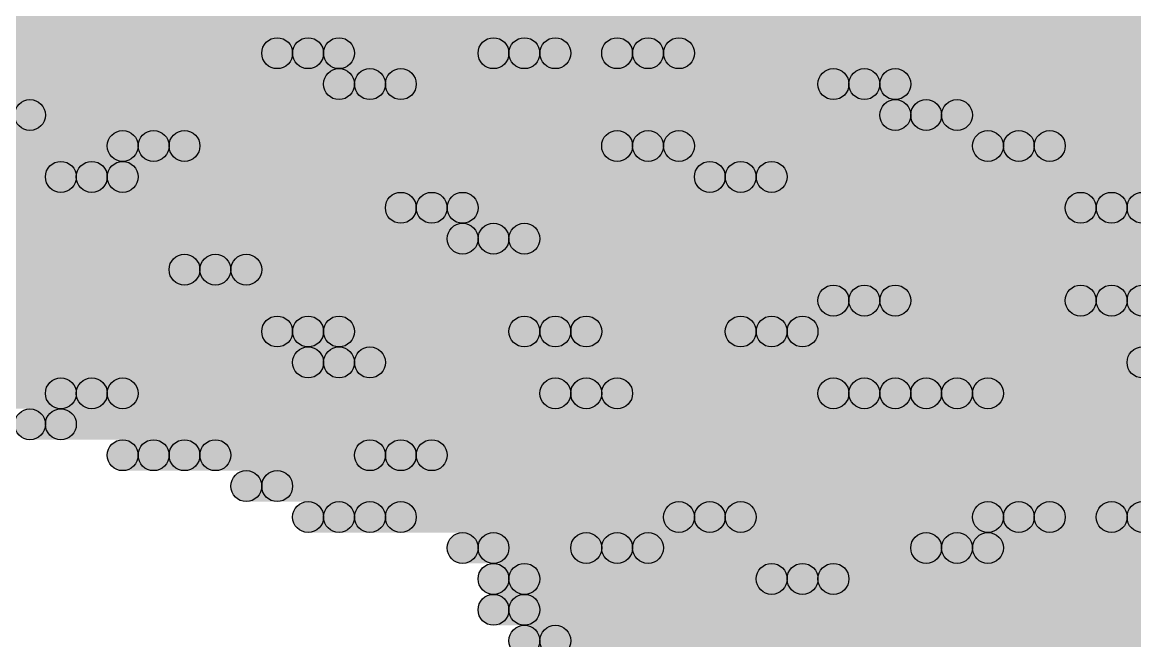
# Model space of a CAD drawing. Header units: millimetres. Extents: x 0 to 137, y 0 to 37.
# Drawn here: x 128.467 to 129.381, y 6.299 to 6.807 of the extents above; entities that cross this region are included whole.
import ezdxf

# ---------------------------------------------------------------- set-up
doc = ezdxf.new("R2010")
doc.units = ezdxf.units.MM
doc.layers.add('TopLayer', color=1, linetype='Continuous')
doc.layers.add('TopSolder', color=216, linetype='Continuous')

msp = doc.modelspace()

# ---------------------------------------------------------------- hatches: boundary and pattern name
at = {"layer": 'TopLayer'}
for points in [[(128.1176, 6.7945), (128.1176, 6.8199), (129.667, 6.8199), (129.667, 6.7945)], [(128.2446, 6.7691), (128.2446, 6.7945), (128.7018, 6.7945), (128.7018, 6.7691)], [(128.7272, 6.7691), (128.7272, 6.7945), (128.8796, 6.7945), (128.8796, 6.7691)], [(128.905, 6.7691), (128.905, 6.7945), (128.9812, 6.7945), (128.9812, 6.7691)], [(129.0066, 6.7691), (129.0066, 6.7945), (129.4638, 6.7945), (129.4638, 6.7691)], [(128.143, 6.7437), (128.143, 6.7691), (128.7526, 6.7691), (128.7526, 6.7437)], [(128.778, 6.7437), (128.778, 6.7691), (129.159, 6.7691), (129.159, 6.7437)], [(129.1844, 6.7437), (129.1844, 6.7691), (129.5908, 6.7691), (129.5908, 6.7437)], [(128.4732, 6.7183), (128.4732, 6.7437), (129.2098, 6.7437), (129.2098, 6.7183)], [(129.2352, 6.7183), (129.2352, 6.7437), (129.5908, 6.7437), (129.5908, 6.7183)], [(128.1684, 6.6929), (128.1684, 6.7183), (128.5748, 6.7183), (128.5748, 6.6929)], [(128.6002, 6.6929), (128.6002, 6.7183), (128.9812, 6.7183), (128.9812, 6.6929)], [(129.0066, 6.6929), (129.0066, 6.7183), (129.286, 6.7183), (129.286, 6.6929)], [(129.3114, 6.6929), (129.3114, 6.7183), (129.6416, 6.7183), (129.6416, 6.6929)], [(128.1938, 6.6675), (128.1938, 6.6929), (128.524, 6.6929), (128.524, 6.6675)], [(128.5494, 6.6675), (128.5494, 6.6929), (129.0574, 6.6929), (129.0574, 6.6675)], [(129.0828, 6.6675), (129.0828, 6.6929), (129.4892, 6.6929), (129.4892, 6.6675)], [(128.2192, 6.6421), (128.2192, 6.6675), (128.8034, 6.6675), (128.8034, 6.6421)], [(128.8288, 6.6421), (128.8288, 6.6675), (129.3622, 6.6675), (129.3622, 6.6421)], [(128.3208, 6.6167), (128.3208, 6.6421), (128.8542, 6.6421), (128.8542, 6.6167)], [(128.8796, 6.6167), (128.8796, 6.6421), (129.7178, 6.6421), (129.7178, 6.6167)], [(128.2446, 6.5913), (128.2446, 6.6167), (128.6256, 6.6167), (128.6256, 6.5913)], [(128.651, 6.5913), (128.651, 6.6167), (129.7432, 6.6167), (129.7432, 6.5913)], [(128.397, 6.5659), (128.397, 6.5913), (129.159, 6.5913), (129.159, 6.5659)], [(129.1844, 6.5659), (129.1844, 6.5913), (129.3622, 6.5913), (129.3622, 6.5659)], [(128.3462, 6.5405), (128.3462, 6.5659), (128.7018, 6.5659), (128.7018, 6.5405)], [(128.7272, 6.5405), (128.7272, 6.5659), (128.905, 6.5659), (128.905, 6.5405)], [(128.9304, 6.5405), (128.9304, 6.5659), (129.0828, 6.5659), (129.0828, 6.5405)], [(129.1082, 6.5405), (129.1082, 6.5659), (129.54, 6.5659), (129.54, 6.5405)], [(128.397, 6.5151), (128.397, 6.5405), (128.7272, 6.5405), (128.7272, 6.5151)], [(128.7526, 6.5151), (128.7526, 6.5405), (129.413, 6.5405), (129.413, 6.5151)], [(128.4224, 6.4897), (128.4224, 6.5151), (128.524, 6.5151), (128.524, 6.4897)], [(128.5494, 6.4897), (128.5494, 6.5151), (128.9304, 6.5151), (128.9304, 6.4897)], [(128.9558, 6.4897), (128.9558, 6.5151), (129.159, 6.5151), (129.159, 6.4897)], [(129.1844, 6.4897), (129.1844, 6.5151), (129.2352, 6.5151), (129.2352, 6.4897)], [(129.2606, 6.4897), (129.2606, 6.5151), (129.8194, 6.5151), (129.8194, 6.4897)], [(128.4986, 6.4643), (128.4986, 6.4897), (129.8194, 6.4897), (129.8194, 6.4643)], [(128.5748, 6.4389), (128.5748, 6.4643), (128.6002, 6.4643), (128.6002, 6.4389)], [(128.6256, 6.4389), (128.6256, 6.4643), (128.778, 6.4643), (128.778, 6.4389)], [(128.8034, 6.4389), (128.8034, 6.4643), (129.6924, 6.4643), (129.6924, 6.4389)], [(128.6764, 6.4135), (128.6764, 6.4389), (129.5146, 6.4389), (129.5146, 6.4135)], [(128.7272, 6.3881), (128.7272, 6.4135), (128.7526, 6.4135), (128.7526, 6.3881)], [(128.778, 6.3881), (128.778, 6.4135), (129.032, 6.4135), (129.032, 6.3881)], [(129.0574, 6.3881), (129.0574, 6.4135), (129.286, 6.4135), (129.286, 6.3881)], [(129.3114, 6.3881), (129.3114, 6.4135), (129.3876, 6.4135), (129.3876, 6.3881)], [(128.8542, 6.3627), (128.8542, 6.3881), (128.9558, 6.3881), (128.9558, 6.3627)], [(128.9812, 6.3627), (128.9812, 6.3881), (129.2352, 6.3881), (129.2352, 6.3627)], [(129.2606, 6.3627), (129.2606, 6.3881), (129.5654, 6.3881), (129.5654, 6.3627)], [(128.8796, 6.3373), (128.8796, 6.3627), (129.1082, 6.3627), (129.1082, 6.3373)], [(129.1336, 6.3373), (129.1336, 6.3627), (131.4958, 6.3627), (131.4958, 6.3373)], [(128.8796, 6.3119), (128.8796, 6.3373), (129.7178, 6.3373), (129.7178, 6.3119)], [(128.905, 6.2865), (128.905, 6.3119), (129.4384, 6.3119), (129.4384, 6.2865)]]:
    msp.add_hatch(color=1, dxfattribs=at).paths.add_polyline_path(points)
h = msp.add_hatch(color=1, dxfattribs=at)
edge = h.paths.add_edge_path()
edge.add_arc((128.7018, 6.7818), 0.0127, 0, 360)
h = msp.add_hatch(color=1, dxfattribs=at)
edge = h.paths.add_edge_path()
edge.add_arc((128.7272, 6.7818), 0.0127, 0, 360)
h = msp.add_hatch(color=1, dxfattribs=at)
edge = h.paths.add_edge_path()
edge.add_arc((128.8796, 6.7818), 0.0127, 0, 360)
h = msp.add_hatch(color=1, dxfattribs=at)
edge = h.paths.add_edge_path()
edge.add_arc((128.905, 6.7818), 0.0127, 0, 360)
h = msp.add_hatch(color=1, dxfattribs=at)
edge = h.paths.add_edge_path()
edge.add_arc((128.9812, 6.7818), 0.0127, 0, 360)
h = msp.add_hatch(color=1, dxfattribs=at)
edge = h.paths.add_edge_path()
edge.add_arc((129.0066, 6.7818), 0.0127, 0, 360)
h = msp.add_hatch(color=1, dxfattribs=at)
edge = h.paths.add_edge_path()
edge.add_arc((128.7526, 6.7564), 0.0127, 0, 360)
h = msp.add_hatch(color=1, dxfattribs=at)
edge = h.paths.add_edge_path()
edge.add_arc((128.778, 6.7564), 0.0127, 0, 360)
h = msp.add_hatch(color=1, dxfattribs=at)
edge = h.paths.add_edge_path()
edge.add_arc((129.159, 6.7564), 0.0127, 0, 360)
h = msp.add_hatch(color=1, dxfattribs=at)
edge = h.paths.add_edge_path()
edge.add_arc((129.1844, 6.7564), 0.0127, 0, 360)
h = msp.add_hatch(color=1, dxfattribs=at)
edge = h.paths.add_edge_path()
edge.add_arc((128.4732, 6.731), 0.0127, 0, 360)
h = msp.add_hatch(color=1, dxfattribs=at)
edge = h.paths.add_edge_path()
edge.add_arc((129.2098, 6.731), 0.0127, 0, 360)
h = msp.add_hatch(color=1, dxfattribs=at)
edge = h.paths.add_edge_path()
edge.add_arc((129.2352, 6.731), 0.0127, 0, 360)
h = msp.add_hatch(color=1, dxfattribs=at)
edge = h.paths.add_edge_path()
edge.add_arc((128.5748, 6.7056), 0.0127, 0, 360)
h = msp.add_hatch(color=1, dxfattribs=at)
edge = h.paths.add_edge_path()
edge.add_arc((128.6002, 6.7056), 0.0127, 0, 360)
h = msp.add_hatch(color=1, dxfattribs=at)
edge = h.paths.add_edge_path()
edge.add_arc((128.9812, 6.7056), 0.0127, 0, 360)
h = msp.add_hatch(color=1, dxfattribs=at)
edge = h.paths.add_edge_path()
edge.add_arc((129.0066, 6.7056), 0.0127, 0, 360)
h = msp.add_hatch(color=1, dxfattribs=at)
edge = h.paths.add_edge_path()
edge.add_arc((129.286, 6.7056), 0.0127, 0, 360)
h = msp.add_hatch(color=1, dxfattribs=at)
edge = h.paths.add_edge_path()
edge.add_arc((129.3114, 6.7056), 0.0127, 0, 360)
h = msp.add_hatch(color=1, dxfattribs=at)
edge = h.paths.add_edge_path()
edge.add_arc((128.524, 6.6802), 0.0127, 0, 360)
h = msp.add_hatch(color=1, dxfattribs=at)
edge = h.paths.add_edge_path()
edge.add_arc((128.5494, 6.6802), 0.0127, 0, 360)
h = msp.add_hatch(color=1, dxfattribs=at)
edge = h.paths.add_edge_path()
edge.add_arc((129.0574, 6.6802), 0.0127, 0, 360)
h = msp.add_hatch(color=1, dxfattribs=at)
edge = h.paths.add_edge_path()
edge.add_arc((129.0828, 6.6802), 0.0127, 0, 360)
h = msp.add_hatch(color=1, dxfattribs=at)
edge = h.paths.add_edge_path()
edge.add_arc((128.8034, 6.6548), 0.0127, 0, 360)
h = msp.add_hatch(color=1, dxfattribs=at)
edge = h.paths.add_edge_path()
edge.add_arc((128.8288, 6.6548), 0.0127, 0, 360)
h = msp.add_hatch(color=1, dxfattribs=at)
edge = h.paths.add_edge_path()
edge.add_arc((129.3622, 6.6548), 0.0127, 0, 360)
h = msp.add_hatch(color=1, dxfattribs=at)
edge = h.paths.add_edge_path()
edge.add_arc((129.3876, 6.6548), 0.0127, 0, 360)
h = msp.add_hatch(color=1, dxfattribs=at)
edge = h.paths.add_edge_path()
edge.add_arc((128.8542, 6.6294), 0.0127, 0, 360)
h = msp.add_hatch(color=1, dxfattribs=at)
edge = h.paths.add_edge_path()
edge.add_arc((128.8796, 6.6294), 0.0127, 0, 360)
h = msp.add_hatch(color=1, dxfattribs=at)
edge = h.paths.add_edge_path()
edge.add_arc((128.6256, 6.604), 0.0127, 0, 360)
h = msp.add_hatch(color=1, dxfattribs=at)
edge = h.paths.add_edge_path()
edge.add_arc((128.651, 6.604), 0.0127, 0, 360)
h = msp.add_hatch(color=1, dxfattribs=at)
edge = h.paths.add_edge_path()
edge.add_arc((129.159, 6.5786), 0.0127, 0, 360)
h = msp.add_hatch(color=1, dxfattribs=at)
edge = h.paths.add_edge_path()
edge.add_arc((129.1844, 6.5786), 0.0127, 0, 360)
h = msp.add_hatch(color=1, dxfattribs=at)
edge = h.paths.add_edge_path()
edge.add_arc((129.3622, 6.5786), 0.0127, 0, 360)
h = msp.add_hatch(color=1, dxfattribs=at)
edge = h.paths.add_edge_path()
edge.add_arc((129.3876, 6.5786), 0.0127, 0, 360)
h = msp.add_hatch(color=1, dxfattribs=at)
edge = h.paths.add_edge_path()
edge.add_arc((128.7018, 6.5532), 0.0127, 0, 360)
h = msp.add_hatch(color=1, dxfattribs=at)
edge = h.paths.add_edge_path()
edge.add_arc((128.7272, 6.5532), 0.0127, 0, 360)
h = msp.add_hatch(color=1, dxfattribs=at)
edge = h.paths.add_edge_path()
edge.add_arc((128.905, 6.5532), 0.0127, 0, 360)
h = msp.add_hatch(color=1, dxfattribs=at)
edge = h.paths.add_edge_path()
edge.add_arc((128.9304, 6.5532), 0.0127, 0, 360)
h = msp.add_hatch(color=1, dxfattribs=at)
edge = h.paths.add_edge_path()
edge.add_arc((129.0828, 6.5532), 0.0127, 0, 360)
h = msp.add_hatch(color=1, dxfattribs=at)
edge = h.paths.add_edge_path()
edge.add_arc((129.1082, 6.5532), 0.0127, 0, 360)
h = msp.add_hatch(color=1, dxfattribs=at)
edge = h.paths.add_edge_path()
edge.add_arc((128.7272, 6.5278), 0.0127, 0, 360)
h = msp.add_hatch(color=1, dxfattribs=at)
edge = h.paths.add_edge_path()
edge.add_arc((128.7526, 6.5278), 0.0127, 0, 360)
h = msp.add_hatch(color=1, dxfattribs=at)
edge = h.paths.add_edge_path()
edge.add_arc((128.524, 6.5024), 0.0127, 0, 360)
h = msp.add_hatch(color=1, dxfattribs=at)
edge = h.paths.add_edge_path()
edge.add_arc((128.5494, 6.5024), 0.0127, 0, 360)
h = msp.add_hatch(color=1, dxfattribs=at)
edge = h.paths.add_edge_path()
edge.add_arc((128.9304, 6.5024), 0.0127, 0, 360)
h = msp.add_hatch(color=1, dxfattribs=at)
edge = h.paths.add_edge_path()
edge.add_arc((128.9558, 6.5024), 0.0127, 0, 360)
h = msp.add_hatch(color=1, dxfattribs=at)
edge = h.paths.add_edge_path()
edge.add_arc((129.159, 6.5024), 0.0127, 0, 360)
h = msp.add_hatch(color=1, dxfattribs=at)
edge = h.paths.add_edge_path()
edge.add_arc((129.1844, 6.5024), 0.0127, 0, 360)
h = msp.add_hatch(color=1, dxfattribs=at)
edge = h.paths.add_edge_path()
edge.add_arc((129.2352, 6.5024), 0.0127, 0, 360)
h = msp.add_hatch(color=1, dxfattribs=at)
edge = h.paths.add_edge_path()
edge.add_arc((129.2606, 6.5024), 0.0127, 0, 360)
h = msp.add_hatch(color=1, dxfattribs=at)
edge = h.paths.add_edge_path()
edge.add_arc((128.4986, 6.477), 0.0127, 0, 360)
h = msp.add_hatch(color=1, dxfattribs=at)
edge = h.paths.add_edge_path()
edge.add_arc((128.5748, 6.4516), 0.0127, 0, 360)
h = msp.add_hatch(color=1, dxfattribs=at)
edge = h.paths.add_edge_path()
edge.add_arc((128.6002, 6.4516), 0.0127, 0, 360)
h = msp.add_hatch(color=1, dxfattribs=at)
edge = h.paths.add_edge_path()
edge.add_arc((128.6256, 6.4516), 0.0127, 0, 360)
h = msp.add_hatch(color=1, dxfattribs=at)
edge = h.paths.add_edge_path()
edge.add_arc((128.778, 6.4516), 0.0127, 0, 360)
h = msp.add_hatch(color=1, dxfattribs=at)
edge = h.paths.add_edge_path()
edge.add_arc((128.8034, 6.4516), 0.0127, 0, 360)
h = msp.add_hatch(color=1, dxfattribs=at)
edge = h.paths.add_edge_path()
edge.add_arc((128.6764, 6.4262), 0.0127, 0, 360)
h = msp.add_hatch(color=1, dxfattribs=at)
edge = h.paths.add_edge_path()
edge.add_arc((128.7272, 6.4008), 0.0127, 0, 360)
h = msp.add_hatch(color=1, dxfattribs=at)
edge = h.paths.add_edge_path()
edge.add_arc((128.7526, 6.4008), 0.0127, 0, 360)
h = msp.add_hatch(color=1, dxfattribs=at)
edge = h.paths.add_edge_path()
edge.add_arc((128.778, 6.4008), 0.0127, 0, 360)
h = msp.add_hatch(color=1, dxfattribs=at)
edge = h.paths.add_edge_path()
edge.add_arc((129.032, 6.4008), 0.0127, 0, 360)
h = msp.add_hatch(color=1, dxfattribs=at)
edge = h.paths.add_edge_path()
edge.add_arc((129.0574, 6.4008), 0.0127, 0, 360)
h = msp.add_hatch(color=1, dxfattribs=at)
edge = h.paths.add_edge_path()
edge.add_arc((129.286, 6.4008), 0.0127, 0, 360)
h = msp.add_hatch(color=1, dxfattribs=at)
edge = h.paths.add_edge_path()
edge.add_arc((129.3114, 6.4008), 0.0127, 0, 360)
h = msp.add_hatch(color=1, dxfattribs=at)
edge = h.paths.add_edge_path()
edge.add_arc((129.3876, 6.4008), 0.0127, 0, 360)
h = msp.add_hatch(color=1, dxfattribs=at)
edge = h.paths.add_edge_path()
edge.add_arc((128.8542, 6.3754), 0.0127, 0, 360)
h = msp.add_hatch(color=1, dxfattribs=at)
edge = h.paths.add_edge_path()
edge.add_arc((128.9558, 6.3754), 0.0127, 0, 360)
h = msp.add_hatch(color=1, dxfattribs=at)
edge = h.paths.add_edge_path()
edge.add_arc((128.9812, 6.3754), 0.0127, 0, 360)
h = msp.add_hatch(color=1, dxfattribs=at)
edge = h.paths.add_edge_path()
edge.add_arc((129.2352, 6.3754), 0.0127, 0, 360)
h = msp.add_hatch(color=1, dxfattribs=at)
edge = h.paths.add_edge_path()
edge.add_arc((129.2606, 6.3754), 0.0127, 0, 360)
h = msp.add_hatch(color=1, dxfattribs=at)
edge = h.paths.add_edge_path()
edge.add_arc((128.8796, 6.35), 0.0127, 0, 360)
h = msp.add_hatch(color=1, dxfattribs=at)
edge = h.paths.add_edge_path()
edge.add_arc((129.1082, 6.35), 0.0127, 0, 360)
h = msp.add_hatch(color=1, dxfattribs=at)
edge = h.paths.add_edge_path()
edge.add_arc((129.1336, 6.35), 0.0127, 0, 360)
h = msp.add_hatch(color=1, dxfattribs=at)
edge = h.paths.add_edge_path()
edge.add_arc((128.8796, 6.3246), 0.0127, 0, 360)
h = msp.add_hatch(color=1, dxfattribs=at)
edge = h.paths.add_edge_path()
edge.add_arc((128.905, 6.2992), 0.0127, 0, 360)
at = {"layer": 'TopSolder'}
for points in [[(128.0922, 6.7945), (128.0922, 6.8199), (129.6416, 6.8199), (129.6416, 6.7945)], [(128.2192, 6.7691), (128.2192, 6.7945), (128.6764, 6.7945), (128.6764, 6.7691)], [(128.7018, 6.7691), (128.7018, 6.7945), (128.8542, 6.7945), (128.8542, 6.7691)], [(128.8796, 6.7691), (128.8796, 6.7945), (128.9558, 6.7945), (128.9558, 6.7691)], [(128.9812, 6.7691), (128.9812, 6.7945), (129.4384, 6.7945), (129.4384, 6.7691)], [(128.1176, 6.7437), (128.1176, 6.7691), (128.7272, 6.7691), (128.7272, 6.7437)], [(128.7526, 6.7437), (128.7526, 6.7691), (129.1336, 6.7691), (129.1336, 6.7437)], [(129.159, 6.7437), (129.159, 6.7691), (129.5654, 6.7691), (129.5654, 6.7437)], [(128.4478, 6.7183), (128.4478, 6.7437), (129.1844, 6.7437), (129.1844, 6.7183)], [(129.2098, 6.7183), (129.2098, 6.7437), (129.5654, 6.7437), (129.5654, 6.7183)], [(128.143, 6.6929), (128.143, 6.7183), (128.5494, 6.7183), (128.5494, 6.6929)], [(128.5748, 6.6929), (128.5748, 6.7183), (128.9558, 6.7183), (128.9558, 6.6929)], [(128.9812, 6.6929), (128.9812, 6.7183), (129.2606, 6.7183), (129.2606, 6.6929)], [(129.286, 6.6929), (129.286, 6.7183), (129.6162, 6.7183), (129.6162, 6.6929)], [(128.1684, 6.6675), (128.1684, 6.6929), (128.4986, 6.6929), (128.4986, 6.6675)], [(128.524, 6.6675), (128.524, 6.6929), (129.032, 6.6929), (129.032, 6.6675)], [(129.0574, 6.6675), (129.0574, 6.6929), (129.4638, 6.6929), (129.4638, 6.6675)], [(128.1938, 6.6421), (128.1938, 6.6675), (128.778, 6.6675), (128.778, 6.6421)], [(128.8034, 6.6421), (128.8034, 6.6675), (129.3368, 6.6675), (129.3368, 6.6421)], [(129.3622, 6.6421), (129.3622, 6.6675), (129.667, 6.6675), (129.667, 6.6421)], [(128.2954, 6.6167), (128.2954, 6.6421), (128.8288, 6.6421), (128.8288, 6.6167)], [(128.8542, 6.6167), (128.8542, 6.6421), (129.6924, 6.6421), (129.6924, 6.6167)], [(128.2192, 6.5913), (128.2192, 6.6167), (128.6002, 6.6167), (128.6002, 6.5913)], [(128.6256, 6.5913), (128.6256, 6.6167), (129.7178, 6.6167), (129.7178, 6.5913)], [(128.3716, 6.5659), (128.3716, 6.5913), (129.1336, 6.5913), (129.1336, 6.5659)], [(129.159, 6.5659), (129.159, 6.5913), (129.3368, 6.5913), (129.3368, 6.5659)], [(129.3622, 6.5659), (129.3622, 6.5913), (129.7432, 6.5913), (129.7432, 6.5659)], [(128.3208, 6.5405), (128.3208, 6.5659), (128.6764, 6.5659), (128.6764, 6.5405)], [(128.7018, 6.5405), (128.7018, 6.5659), (128.8796, 6.5659), (128.8796, 6.5405)], [(128.905, 6.5405), (128.905, 6.5659), (129.0574, 6.5659), (129.0574, 6.5405)], [(129.0828, 6.5405), (129.0828, 6.5659), (129.5146, 6.5659), (129.5146, 6.5405)], [(128.3716, 6.5151), (128.3716, 6.5405), (128.7018, 6.5405), (128.7018, 6.5151)], [(128.7272, 6.5151), (128.7272, 6.5405), (129.3876, 6.5405), (129.3876, 6.5151)], [(128.397, 6.4897), (128.397, 6.5151), (128.4986, 6.5151), (128.4986, 6.4897)], [(128.524, 6.4897), (128.524, 6.5151), (128.905, 6.5151), (128.905, 6.4897)], [(128.9304, 6.4897), (128.9304, 6.5151), (129.1336, 6.5151), (129.1336, 6.4897)], [(129.159, 6.4897), (129.159, 6.5151), (129.2098, 6.5151), (129.2098, 6.4897)], [(129.2352, 6.4897), (129.2352, 6.5151), (129.794, 6.5151), (129.794, 6.4897)], [(128.4732, 6.4643), (128.4732, 6.4897), (129.794, 6.4897), (129.794, 6.4643)], [(128.5494, 6.4389), (128.5494, 6.4643), (128.5748, 6.4643), (128.5748, 6.4389)], [(128.6002, 6.4389), (128.6002, 6.4643), (128.7526, 6.4643), (128.7526, 6.4389)], [(128.778, 6.4389), (128.778, 6.4643), (129.667, 6.4643), (129.667, 6.4389)], [(128.651, 6.4135), (128.651, 6.4389), (129.4892, 6.4389), (129.4892, 6.4135)], [(128.7018, 6.3881), (128.7018, 6.4135), (128.7272, 6.4135), (128.7272, 6.3881)], [(128.7526, 6.3881), (128.7526, 6.4135), (129.0066, 6.4135), (129.0066, 6.3881)], [(129.032, 6.3881), (129.032, 6.4135), (129.2606, 6.4135), (129.2606, 6.3881)], [(129.286, 6.3881), (129.286, 6.4135), (129.3622, 6.4135), (129.3622, 6.3881)], [(128.8288, 6.3627), (128.8288, 6.3881), (128.9304, 6.3881), (128.9304, 6.3627)], [(128.9558, 6.3627), (128.9558, 6.3881), (129.2098, 6.3881), (129.2098, 6.3627)], [(129.2352, 6.3627), (129.2352, 6.3881), (129.54, 6.3881), (129.54, 6.3627)], [(128.8542, 6.3373), (128.8542, 6.3627), (129.0828, 6.3627), (129.0828, 6.3373)], [(129.1082, 6.3373), (129.1082, 6.3627), (131.4704, 6.3627), (131.4704, 6.3373)], [(128.8542, 6.3119), (128.8542, 6.3373), (129.6924, 6.3373), (129.6924, 6.3119)], [(128.8796, 6.2865), (128.8796, 6.3119), (129.413, 6.3119), (129.413, 6.2865)]]:
    msp.add_hatch(color=216, dxfattribs=at).paths.add_polyline_path(points)
h = msp.add_hatch(color=216, dxfattribs=at)
edge = h.paths.add_edge_path()
edge.add_arc((128.6764, 6.7818), 0.0127, 0, 360)
h = msp.add_hatch(color=216, dxfattribs=at)
edge = h.paths.add_edge_path()
edge.add_arc((128.7018, 6.7818), 0.0127, 0, 360)
h = msp.add_hatch(color=216, dxfattribs=at)
edge = h.paths.add_edge_path()
edge.add_arc((128.8542, 6.7818), 0.0127, 0, 360)
h = msp.add_hatch(color=216, dxfattribs=at)
edge = h.paths.add_edge_path()
edge.add_arc((128.8796, 6.7818), 0.0127, 0, 360)
h = msp.add_hatch(color=216, dxfattribs=at)
edge = h.paths.add_edge_path()
edge.add_arc((128.9558, 6.7818), 0.0127, 0, 360)
h = msp.add_hatch(color=216, dxfattribs=at)
edge = h.paths.add_edge_path()
edge.add_arc((128.9812, 6.7818), 0.0127, 0, 360)
h = msp.add_hatch(color=216, dxfattribs=at)
edge = h.paths.add_edge_path()
edge.add_arc((128.7272, 6.7564), 0.0127, 0, 360)
h = msp.add_hatch(color=216, dxfattribs=at)
edge = h.paths.add_edge_path()
edge.add_arc((128.7526, 6.7564), 0.0127, 0, 360)
h = msp.add_hatch(color=216, dxfattribs=at)
edge = h.paths.add_edge_path()
edge.add_arc((129.1336, 6.7564), 0.0127, 0, 360)
h = msp.add_hatch(color=216, dxfattribs=at)
edge = h.paths.add_edge_path()
edge.add_arc((129.159, 6.7564), 0.0127, 0, 360)
h = msp.add_hatch(color=216, dxfattribs=at)
edge = h.paths.add_edge_path()
edge.add_arc((129.1844, 6.731), 0.0127, 0, 360)
h = msp.add_hatch(color=216, dxfattribs=at)
edge = h.paths.add_edge_path()
edge.add_arc((129.2098, 6.731), 0.0127, 0, 360)
h = msp.add_hatch(color=216, dxfattribs=at)
edge = h.paths.add_edge_path()
edge.add_arc((128.5494, 6.7056), 0.0127, 0, 360)
h = msp.add_hatch(color=216, dxfattribs=at)
edge = h.paths.add_edge_path()
edge.add_arc((128.5748, 6.7056), 0.0127, 0, 360)
h = msp.add_hatch(color=216, dxfattribs=at)
edge = h.paths.add_edge_path()
edge.add_arc((128.9558, 6.7056), 0.0127, 0, 360)
h = msp.add_hatch(color=216, dxfattribs=at)
edge = h.paths.add_edge_path()
edge.add_arc((128.9812, 6.7056), 0.0127, 0, 360)
h = msp.add_hatch(color=216, dxfattribs=at)
edge = h.paths.add_edge_path()
edge.add_arc((129.2606, 6.7056), 0.0127, 0, 360)
h = msp.add_hatch(color=216, dxfattribs=at)
edge = h.paths.add_edge_path()
edge.add_arc((129.286, 6.7056), 0.0127, 0, 360)
h = msp.add_hatch(color=216, dxfattribs=at)
edge = h.paths.add_edge_path()
edge.add_arc((128.4986, 6.6802), 0.0127, 0, 360)
h = msp.add_hatch(color=216, dxfattribs=at)
edge = h.paths.add_edge_path()
edge.add_arc((128.524, 6.6802), 0.0127, 0, 360)
h = msp.add_hatch(color=216, dxfattribs=at)
edge = h.paths.add_edge_path()
edge.add_arc((129.032, 6.6802), 0.0127, 0, 360)
h = msp.add_hatch(color=216, dxfattribs=at)
edge = h.paths.add_edge_path()
edge.add_arc((129.0574, 6.6802), 0.0127, 0, 360)
h = msp.add_hatch(color=216, dxfattribs=at)
edge = h.paths.add_edge_path()
edge.add_arc((128.778, 6.6548), 0.0127, 0, 360)
h = msp.add_hatch(color=216, dxfattribs=at)
edge = h.paths.add_edge_path()
edge.add_arc((128.8034, 6.6548), 0.0127, 0, 360)
h = msp.add_hatch(color=216, dxfattribs=at)
edge = h.paths.add_edge_path()
edge.add_arc((129.3368, 6.6548), 0.0127, 0, 360)
h = msp.add_hatch(color=216, dxfattribs=at)
edge = h.paths.add_edge_path()
edge.add_arc((129.3622, 6.6548), 0.0127, 0, 360)
h = msp.add_hatch(color=216, dxfattribs=at)
edge = h.paths.add_edge_path()
edge.add_arc((128.8288, 6.6294), 0.0127, 0, 360)
h = msp.add_hatch(color=216, dxfattribs=at)
edge = h.paths.add_edge_path()
edge.add_arc((128.8542, 6.6294), 0.0127, 0, 360)
h = msp.add_hatch(color=216, dxfattribs=at)
edge = h.paths.add_edge_path()
edge.add_arc((128.6002, 6.604), 0.0127, 0, 360)
h = msp.add_hatch(color=216, dxfattribs=at)
edge = h.paths.add_edge_path()
edge.add_arc((128.6256, 6.604), 0.0127, 0, 360)
h = msp.add_hatch(color=216, dxfattribs=at)
edge = h.paths.add_edge_path()
edge.add_arc((129.1336, 6.5786), 0.0127, 0, 360)
h = msp.add_hatch(color=216, dxfattribs=at)
edge = h.paths.add_edge_path()
edge.add_arc((129.159, 6.5786), 0.0127, 0, 360)
h = msp.add_hatch(color=216, dxfattribs=at)
edge = h.paths.add_edge_path()
edge.add_arc((129.3368, 6.5786), 0.0127, 0, 360)
h = msp.add_hatch(color=216, dxfattribs=at)
edge = h.paths.add_edge_path()
edge.add_arc((129.3622, 6.5786), 0.0127, 0, 360)
h = msp.add_hatch(color=216, dxfattribs=at)
edge = h.paths.add_edge_path()
edge.add_arc((128.6764, 6.5532), 0.0127, 0, 360)
h = msp.add_hatch(color=216, dxfattribs=at)
edge = h.paths.add_edge_path()
edge.add_arc((128.7018, 6.5532), 0.0127, 0, 360)
h = msp.add_hatch(color=216, dxfattribs=at)
edge = h.paths.add_edge_path()
edge.add_arc((128.8796, 6.5532), 0.0127, 0, 360)
h = msp.add_hatch(color=216, dxfattribs=at)
edge = h.paths.add_edge_path()
edge.add_arc((128.905, 6.5532), 0.0127, 0, 360)
h = msp.add_hatch(color=216, dxfattribs=at)
edge = h.paths.add_edge_path()
edge.add_arc((129.0574, 6.5532), 0.0127, 0, 360)
h = msp.add_hatch(color=216, dxfattribs=at)
edge = h.paths.add_edge_path()
edge.add_arc((129.0828, 6.5532), 0.0127, 0, 360)
h = msp.add_hatch(color=216, dxfattribs=at)
edge = h.paths.add_edge_path()
edge.add_arc((128.7018, 6.5278), 0.0127, 0, 360)
h = msp.add_hatch(color=216, dxfattribs=at)
edge = h.paths.add_edge_path()
edge.add_arc((128.7272, 6.5278), 0.0127, 0, 360)
h = msp.add_hatch(color=216, dxfattribs=at)
edge = h.paths.add_edge_path()
edge.add_arc((129.3876, 6.5278), 0.0127, 0, 360)
h = msp.add_hatch(color=216, dxfattribs=at)
edge = h.paths.add_edge_path()
edge.add_arc((128.4986, 6.5024), 0.0127, 0, 360)
h = msp.add_hatch(color=216, dxfattribs=at)
edge = h.paths.add_edge_path()
edge.add_arc((128.524, 6.5024), 0.0127, 0, 360)
h = msp.add_hatch(color=216, dxfattribs=at)
edge = h.paths.add_edge_path()
edge.add_arc((128.905, 6.5024), 0.0127, 0, 360)
h = msp.add_hatch(color=216, dxfattribs=at)
edge = h.paths.add_edge_path()
edge.add_arc((128.9304, 6.5024), 0.0127, 0, 360)
h = msp.add_hatch(color=216, dxfattribs=at)
edge = h.paths.add_edge_path()
edge.add_arc((129.1336, 6.5024), 0.0127, 0, 360)
h = msp.add_hatch(color=216, dxfattribs=at)
edge = h.paths.add_edge_path()
edge.add_arc((129.159, 6.5024), 0.0127, 0, 360)
h = msp.add_hatch(color=216, dxfattribs=at)
edge = h.paths.add_edge_path()
edge.add_arc((129.2098, 6.5024), 0.0127, 0, 360)
h = msp.add_hatch(color=216, dxfattribs=at)
edge = h.paths.add_edge_path()
edge.add_arc((129.2352, 6.5024), 0.0127, 0, 360)
h = msp.add_hatch(color=216, dxfattribs=at)
edge = h.paths.add_edge_path()
edge.add_arc((128.4732, 6.477), 0.0127, 0, 360)
h = msp.add_hatch(color=216, dxfattribs=at)
edge = h.paths.add_edge_path()
edge.add_arc((128.5494, 6.4516), 0.0127, 0, 360)
h = msp.add_hatch(color=216, dxfattribs=at)
edge = h.paths.add_edge_path()
edge.add_arc((128.5748, 6.4516), 0.0127, 0, 360)
h = msp.add_hatch(color=216, dxfattribs=at)
edge = h.paths.add_edge_path()
edge.add_arc((128.6002, 6.4516), 0.0127, 0, 360)
h = msp.add_hatch(color=216, dxfattribs=at)
edge = h.paths.add_edge_path()
edge.add_arc((128.7526, 6.4516), 0.0127, 0, 360)
h = msp.add_hatch(color=216, dxfattribs=at)
edge = h.paths.add_edge_path()
edge.add_arc((128.778, 6.4516), 0.0127, 0, 360)
h = msp.add_hatch(color=216, dxfattribs=at)
edge = h.paths.add_edge_path()
edge.add_arc((128.651, 6.4262), 0.0127, 0, 360)
h = msp.add_hatch(color=216, dxfattribs=at)
edge = h.paths.add_edge_path()
edge.add_arc((128.7018, 6.4008), 0.0127, 0, 360)
h = msp.add_hatch(color=216, dxfattribs=at)
edge = h.paths.add_edge_path()
edge.add_arc((128.7272, 6.4008), 0.0127, 0, 360)
h = msp.add_hatch(color=216, dxfattribs=at)
edge = h.paths.add_edge_path()
edge.add_arc((128.7526, 6.4008), 0.0127, 0, 360)
h = msp.add_hatch(color=216, dxfattribs=at)
edge = h.paths.add_edge_path()
edge.add_arc((129.0066, 6.4008), 0.0127, 0, 360)
h = msp.add_hatch(color=216, dxfattribs=at)
edge = h.paths.add_edge_path()
edge.add_arc((129.032, 6.4008), 0.0127, 0, 360)
h = msp.add_hatch(color=216, dxfattribs=at)
edge = h.paths.add_edge_path()
edge.add_arc((129.2606, 6.4008), 0.0127, 0, 360)
h = msp.add_hatch(color=216, dxfattribs=at)
edge = h.paths.add_edge_path()
edge.add_arc((129.286, 6.4008), 0.0127, 0, 360)
h = msp.add_hatch(color=216, dxfattribs=at)
edge = h.paths.add_edge_path()
edge.add_arc((129.3622, 6.4008), 0.0127, 0, 360)
h = msp.add_hatch(color=216, dxfattribs=at)
edge = h.paths.add_edge_path()
edge.add_arc((129.3876, 6.4008), 0.0127, 0, 360)
h = msp.add_hatch(color=216, dxfattribs=at)
edge = h.paths.add_edge_path()
edge.add_arc((128.8288, 6.3754), 0.0127, 0, 360)
h = msp.add_hatch(color=216, dxfattribs=at)
edge = h.paths.add_edge_path()
edge.add_arc((128.9304, 6.3754), 0.0127, 0, 360)
h = msp.add_hatch(color=216, dxfattribs=at)
edge = h.paths.add_edge_path()
edge.add_arc((128.9558, 6.3754), 0.0127, 0, 360)
h = msp.add_hatch(color=216, dxfattribs=at)
edge = h.paths.add_edge_path()
edge.add_arc((129.2098, 6.3754), 0.0127, 0, 360)
h = msp.add_hatch(color=216, dxfattribs=at)
edge = h.paths.add_edge_path()
edge.add_arc((129.2352, 6.3754), 0.0127, 0, 360)
h = msp.add_hatch(color=216, dxfattribs=at)
edge = h.paths.add_edge_path()
edge.add_arc((128.8542, 6.35), 0.0127, 0, 360)
h = msp.add_hatch(color=216, dxfattribs=at)
edge = h.paths.add_edge_path()
edge.add_arc((129.0828, 6.35), 0.0127, 0, 360)
h = msp.add_hatch(color=216, dxfattribs=at)
edge = h.paths.add_edge_path()
edge.add_arc((129.1082, 6.35), 0.0127, 0, 360)
h = msp.add_hatch(color=216, dxfattribs=at)
edge = h.paths.add_edge_path()
edge.add_arc((128.8542, 6.3246), 0.0127, 0, 360)
h = msp.add_hatch(color=216, dxfattribs=at)
edge = h.paths.add_edge_path()
edge.add_arc((128.8796, 6.2992), 0.0127, 0, 360)

# ---------------------------------------------------------------- linework, layer by layer
at = {"layer": 'TopLayer'}
for centre in [(128.7018, 6.7818), (128.7272, 6.7818), (128.8796, 6.7818), (128.905, 6.7818), (128.9812, 6.7818), (129.0066, 6.7818), (128.7526, 6.7564), (128.778, 6.7564), (129.159, 6.7564), (129.1844, 6.7564), (128.4732, 6.731), (129.2098, 6.731), (129.2352, 6.731), (128.5748, 6.7056), (128.6002, 6.7056), (128.9812, 6.7056), (129.0066, 6.7056), (129.286, 6.7056), (129.3114, 6.7056), (128.524, 6.6802), (128.5494, 6.6802), (129.0574, 6.6802), (129.0828, 6.6802), (128.8034, 6.6548), (128.8288, 6.6548), (129.3622, 6.6548), (129.3876, 6.6548), (128.8542, 6.6294), (128.8796, 6.6294), (128.6256, 6.604), (128.651, 6.604), (129.159, 6.5786), (129.1844, 6.5786), (129.3622, 6.5786), (129.3876, 6.5786), (128.7018, 6.5532), (128.7272, 6.5532), (128.905, 6.5532), (128.9304, 6.5532), (129.0828, 6.5532), (129.1082, 6.5532), (128.7272, 6.5278), (128.7526, 6.5278), (128.524, 6.5024), (128.5494, 6.5024), (128.9304, 6.5024), (128.9558, 6.5024), (129.159, 6.5024), (129.1844, 6.5024), (129.2352, 6.5024), (129.2606, 6.5024), (128.4986, 6.477), (128.5748, 6.4516), (128.6002, 6.4516), (128.6256, 6.4516), (128.778, 6.4516), (128.8034, 6.4516), (128.6764, 6.4262), (128.7272, 6.4008), (128.7526, 6.4008), (128.778, 6.4008), (129.032, 6.4008), (129.0574, 6.4008), (129.286, 6.4008), (129.3114, 6.4008), (129.3876, 6.4008), (128.8542, 6.3754), (128.9558, 6.3754), (128.9812, 6.3754), (129.2352, 6.3754), (129.2606, 6.3754), (128.8796, 6.35), (129.1082, 6.35), (129.1336, 6.35), (128.8796, 6.3246), (128.905, 6.2992)]:
    msp.add_circle(centre, 0.0127, dxfattribs=at)
at = {"layer": 'TopSolder'}
for centre in [(128.6764, 6.7818), (128.7018, 6.7818), (128.8542, 6.7818), (128.8796, 6.7818), (128.9558, 6.7818), (128.9812, 6.7818), (128.7272, 6.7564), (128.7526, 6.7564), (129.1336, 6.7564), (129.159, 6.7564), (129.1844, 6.731), (129.2098, 6.731), (128.5494, 6.7056), (128.5748, 6.7056), (128.9558, 6.7056), (128.9812, 6.7056), (129.2606, 6.7056), (129.286, 6.7056), (128.4986, 6.6802), (128.524, 6.6802), (129.032, 6.6802), (129.0574, 6.6802), (128.778, 6.6548), (128.8034, 6.6548), (129.3368, 6.6548), (129.3622, 6.6548), (128.8288, 6.6294), (128.8542, 6.6294), (128.6002, 6.604), (128.6256, 6.604), (129.1336, 6.5786), (129.159, 6.5786), (129.3368, 6.5786), (129.3622, 6.5786), (128.6764, 6.5532), (128.7018, 6.5532), (128.8796, 6.5532), (128.905, 6.5532), (129.0574, 6.5532), (129.0828, 6.5532), (128.7018, 6.5278), (128.7272, 6.5278), (129.3876, 6.5278), (128.4986, 6.5024), (128.524, 6.5024), (128.905, 6.5024), (128.9304, 6.5024), (129.1336, 6.5024), (129.159, 6.5024), (129.2098, 6.5024), (129.2352, 6.5024), (128.4732, 6.477), (128.5494, 6.4516), (128.5748, 6.4516), (128.6002, 6.4516), (128.7526, 6.4516), (128.778, 6.4516), (128.651, 6.4262), (128.7018, 6.4008), (128.7272, 6.4008), (128.7526, 6.4008), (129.0066, 6.4008), (129.032, 6.4008), (129.2606, 6.4008), (129.286, 6.4008), (129.3622, 6.4008), (129.3876, 6.4008), (128.8288, 6.3754), (128.9304, 6.3754), (128.9558, 6.3754), (129.2098, 6.3754), (129.2352, 6.3754), (128.8542, 6.35), (129.0828, 6.35), (129.1082, 6.35), (128.8542, 6.3246), (128.8796, 6.2992)]:
    msp.add_circle(centre, 0.0127, dxfattribs=at)

doc.saveas('drawing.dxf')
